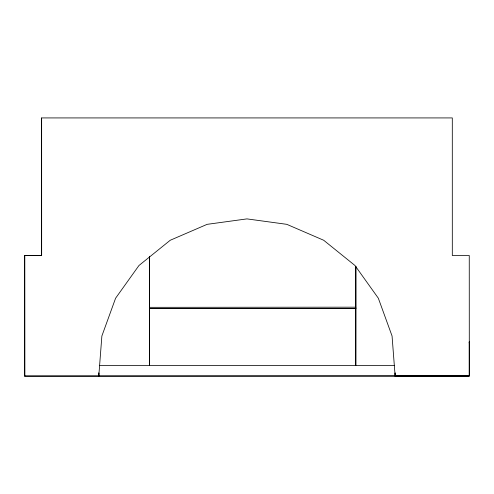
<?xml version="1.0" encoding="UTF-8"?>
<svg xmlns="http://www.w3.org/2000/svg" width="494" height="494" viewBox="0 0 494 494"><rect width="100%" height="100%" fill="white"/><g stroke="black" fill="none" stroke-linecap="round" stroke-linejoin="round"><path stroke-width="0.74" d="M24.7 376.082L24.7 255.54L41.663 255.503L41.644 117.93L452.3 117.924L452.313 255.515L469.257 255.497L469.3 375.891L24.7 376.082L469.251 376.039L469.244 341.86L469.244 343.027M24.805 375.903L24.731 255.503M469.232 376.045L395.144 376.064L392.057 335.988L378.33 298.209L354.97 265.5L323.687 240.257L286.786 224.332L246.957 218.891L207.134 224.338L170.232 240.263L138.956 265.513L115.596 298.222L101.875 336L98.788 376.082L98.8 373.075M149.404 256.367L149.386 365.572L149.429 308.41L355.834 308.423L355.797 365.566L394.385 365.56M355.797 266.352L355.797 365.566L99.566 365.566M355.853 266.247L355.89 308.694M395.151 373.069L395.151 376.076L395.151 372.989M355.89 307.182L149.441 307.336L149.441 256.263M24.7 255.54L41.65 255.522M149.361 308.497L355.766 308.552M149.503 307.188L149.503 308.694M98.794 372.995L98.794 376.076M41.626 117.936L41.638 255.528"/></g></svg>
